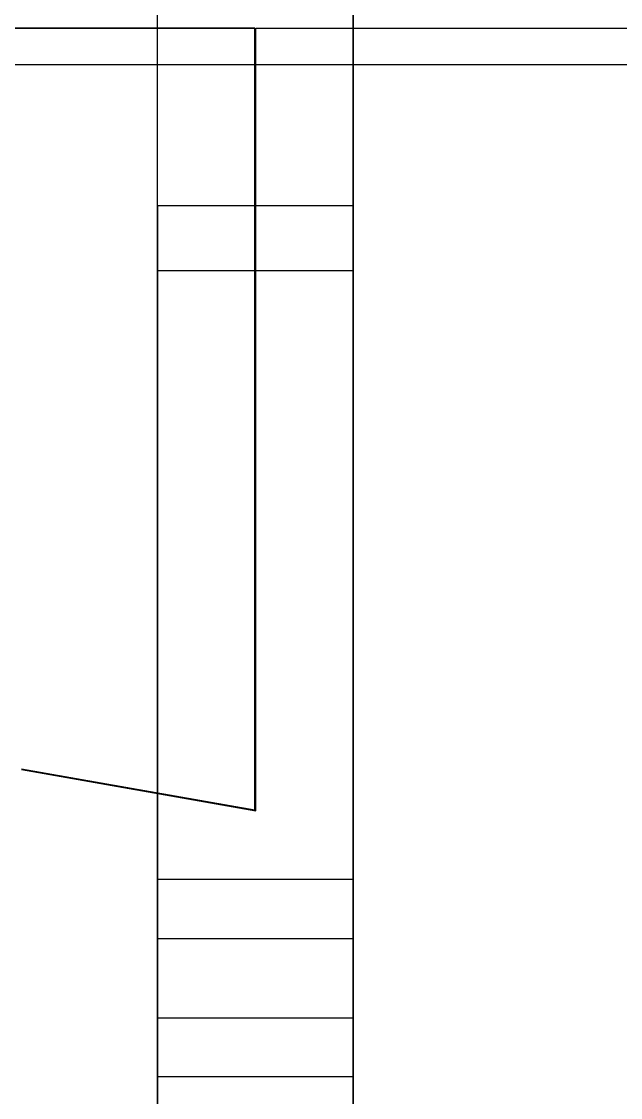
# Model space of a CAD drawing. Extents: x -4.83 to 4.83, y -5.56 to 3.84.
# Drawn here: x -0.383 to 0.598, y -3.93 to -2.169 of the extents above; entities that cross this region are included whole.
import ezdxf

# ---------------------------------------------------------------- set-up
doc = ezdxf.new("R2010")
doc.units = 0
doc.layers.get('0').update_dxf_attribs({"linetype": 'CONTINUOUS'})

# ---------------------------------------------------------------- blocks, each defined once
blk = doc.blocks.new('*U3')
at = {"color": 255, "extrusion": (0, -1e-16, -1)}
for p, q in [((-0.83, -2.18), (-0.001, -2.18)), ((-0.001, -2.18), (-0.001, -3.46)), ((0.001, -3.4614), (0.001, -2.18)), ((0.001, -2.18), (0.83, -2.18)), ((0.878, -2.24, 3.5), (-0.878, -2.24, 3.5)), ((-0.3825, -3.3938), (0.001, -3.4614)), ((-0.001, -3.46), (-0.3823, -3.3928))]:
    blk.add_line(p, q, dxfattribs=at)
at = {"color": 255}
for p, q in [((-0.001, -2.18, 0.4), (-0.83, -2.18, 0.4)), ((-0.001, -3.46, 0.4), (-0.001, -2.18, 0.4)), ((0.001, -2.18, 0.4), (0.83, -2.18, 0.4)), ((0.001, -3.4614, 0.4), (0.001, -2.18, 0.4)), ((0.878, -2.24, 3.5), (-0.878, -2.24, 3.5)), ((0.878, -2.24, 3.9), (-0.878, -2.24, 3.9)), ((0.878, -2.24, 3.9), (-0.878, -2.24, 3.9)), ((-0.3825, -3.3938, 0.4), (0.001, -3.4614, 0.4)), ((-0.3823, -3.3928, 0.4), (-0.001, -3.46, 0.4)), ((-0.3654, -3.3968), (-0.3654, -3.3968, 0.4)), ((-0.3653, -3.3958), (-0.3653, -3.3958, 0.4))]:
    blk.add_line(p, q, dxfattribs=at)
at = {"color": 255, "extrusion": (0, 1, -1e-16)}
for p, q in [((-0.001, -2.18, 0.4), (-0.83, -2.18, 0.4)), ((-0.83, -2.18), (-0.001, -2.18)), ((-0.001, -2.18), (-0.001, -2.18, 0.4)), ((0.001, -2.18), (0.83, -2.18)), ((0.001, -2.18), (0.001, -2.18, 0.4)), ((0.001, -2.18, 0.4), (0.83, -2.18, 0.4))]:
    blk.add_line(p, q, dxfattribs=at)
at = {"color": 255, "extrusion": (1, 0, 0)}
for p, q in [((-0.001, -2.18), (-0.001, -3.46)), ((-0.001, -2.18), (-0.001, -2.18, 0.4)), ((-0.001, -3.46, 0.4), (-0.001, -2.18, 0.4)), ((-0.001, -3.46, 0.4), (-0.001, -3.46))]:
    blk.add_line(p, q, dxfattribs=at)
at = {"color": 255, "extrusion": (-1, 0, 0)}
for p, q in [((0.001, -3.4614, 0.4), (0.001, -2.18, 0.4)), ((0.001, -2.18), (0.001, -2.18, 0.4)), ((0.001, -3.4614), (0.001, -2.18)), ((0.001, -3.4614, 0.4), (0.001, -3.4614))]:
    blk.add_line(p, q, dxfattribs=at)
at = {"color": 255, "extrusion": (0.173648, 0.984808, -1e-16)}
for p, q in [((-0.3825, -3.3938, 0.4), (0.001, -3.4614, 0.4)), ((-0.3825, -3.3938), (0.001, -3.4614)), ((-0.3654, -3.3968), (-0.3654, -3.3968, 0.4)), ((0.001, -3.4614, 0.4), (0.001, -3.4614))]:
    blk.add_line(p, q, dxfattribs=at)
at = {"color": 255, "extrusion": (-0.173648, -0.984808, 1e-16)}
for p, q in [((-0.001, -3.46), (-0.3823, -3.3928)), ((-0.3823, -3.3928, 0.4), (-0.001, -3.46, 0.4)), ((-0.3653, -3.3958), (-0.3653, -3.3958, 0.4)), ((-0.001, -3.46, 0.4), (-0.001, -3.46))]:
    blk.add_line(p, q, dxfattribs=at)
blk = doc.blocks.new('*U5')
at = {"extrusion": (3.57607e-09, 0.422618, 0.906308)}
for p, q in [((-0.16, -2.471, 2.8139), (-0.16, -0.2052, 1.7574)), ((0.16, -2.471, 2.8139), (0.16, -0.2052, 1.7574)), ((0.16, -2.471, 2.8139), (-0.16, -2.471, 2.8139))]:
    blk.add_line(p, q, dxfattribs=at)
at = {"extrusion": (-1, 8.7142e-09, -1.17738e-10)}
for p, q in [((-0.16, -2.471, 2.8139), (-0.16, -0.2052, 1.7574)), ((-0.16, -2.5767, 2.5874), (-0.16, -0.3109, 1.5308)), ((-0.16, -2.471, 2.8139), (-0.16, -2.5767, 2.5874))]:
    blk.add_line(p, q, dxfattribs=at)
at = {"extrusion": (1, -8.7142e-09, 1.17738e-10)}
for p, q in [((0.16, -2.471, 2.8139), (0.16, -0.2052, 1.7574)), ((0.16, -0.3109, 1.5308), (0.16, -2.5767, 2.5874)), ((0.16, -2.5767, 2.5874), (0.16, -2.471, 2.8139))]:
    blk.add_line(p, q, dxfattribs=at)
at = {"extrusion": (-3.57607e-09, -0.422618, -0.906308)}
for p, q in [((-0.16, -2.5767, 2.5874), (-0.16, -0.3109, 1.5308)), ((0.16, -0.3109, 1.5308), (0.16, -2.5767, 2.5874)), ((-0.16, -2.5767, 2.5874), (0.16, -2.5767, 2.5874))]:
    blk.add_line(p, q, dxfattribs=at)
at = {"extrusion": (-1, 8.19598e-09, -2.56785e-10)}
for p, q in [((-0.16, -2.471, 2.8139), (-0.16, -2.5767, 2.5874)), ((-0.16, -3.5734, 2.2246), (-0.16, -3.7999, 2.3302))]:
    blk.add_line(p, q, dxfattribs=at)
for p, q in [((0.16, -2.471, 2.8139), (-0.16, -2.471, 2.8139)), ((-0.16, -2.5767, 2.5874), (0.16, -2.5767, 2.5874)), ((0.16, -3.5734, 2.2246), (-0.16, -3.5734, 2.2246)), ((-0.16, -3.6699, 2.0176), (0.16, -3.6699, 2.0176)), ((-0.16, -3.7999, 2.3302), (0.16, -3.7999, 2.3302)), ((0.16, -3.8964, 2.1233), (-0.16, -3.8964, 2.1233))]:
    blk.add_line(p, q)
at = {"extrusion": (1, -8.07127e-09, 1.98633e-10)}
for p, q in [((0.16, -2.5767, 2.5874), (0.16, -2.471, 2.8139)), ((0.16, -3.7999, 2.3302), (0.16, -3.5734, 2.2246))]:
    blk.add_line(p, q, dxfattribs=at)
at = {"extrusion": (-1, 8.13195e-09, 5.53053e-11)}
for p, q in [((-0.16, -3.5734, 2.2246), (-0.16, -3.7999, 2.3302)), ((-0.16, -3.6699, 2.0176), (-0.16, -3.5734, 2.2246)), ((-0.16, -3.8964, 2.1233), (-0.16, -3.6699, 2.0176)), ((-0.16, -3.8964, 2.1233), (-0.16, -3.7999, 2.3302))]:
    blk.add_line(p, q, dxfattribs=at)
at = {"extrusion": (7.34668e-09, 0.906308, -0.422618)}
for p, q in [((-0.16, -3.6699, 2.0176), (-0.16, -3.5734, 2.2246)), ((0.16, -3.5734, 2.2246), (-0.16, -3.5734, 2.2246)), ((0.16, -3.5734, 2.2246), (0.16, -3.6699, 2.0176)), ((-0.16, -3.6699, 2.0176), (0.16, -3.6699, 2.0176))]:
    blk.add_line(p, q, dxfattribs=at)
at = {"extrusion": (1, -8.13195e-09, -5.53053e-11)}
for p, q in [((0.16, -3.5734, 2.2246), (0.16, -3.6699, 2.0176)), ((0.16, -3.7999, 2.3302), (0.16, -3.5734, 2.2246)), ((0.16, -3.6699, 2.0176), (0.16, -3.8964, 2.1233)), ((0.16, -3.8964, 2.1233), (0.16, -3.7999, 2.3302))]:
    blk.add_line(p, q, dxfattribs=at)
at = {"extrusion": (-1, 1.6153e-08, -4.0003e-09)}
blk.add_line((-0.16, -3.8964, 2.1233), (-0.16, -3.6699, 2.0176), dxfattribs=at)
at = {"extrusion": (1, -1.64124e-08, 3.44388e-09)}
blk.add_line((0.16, -3.6699, 2.0176), (0.16, -3.8964, 2.1233), dxfattribs=at)
at = {"extrusion": (-7.34668e-09, -0.906308, 0.422618)}
for p, q in [((-0.16, -3.8964, 2.1233), (-0.16, -3.7999, 2.3302)), ((-0.16, -3.7999, 2.3302), (0.16, -3.7999, 2.3302)), ((0.16, -3.8964, 2.1233), (0.16, -3.7999, 2.3302)), ((0.16, -3.8964, 2.1233), (-0.16, -3.8964, 2.1233))]:
    blk.add_line(p, q, dxfattribs=at)
at = {"extrusion": (-1, 7.71115e-09, -3.07046e-11)}
for centre, radius in [((2.8936, 1.9076, 0.16), 1), ((2.8936, 1.9076, 0.16), 1), ((2.8936, 1.9076, -0.16), 0.75)]:
    blk.add_arc(centre, radius, 25, 115, dxfattribs=at)
at = {"extrusion": (1, -7.71115e-09, 3.07046e-11)}
for radius in [1, 1, 0.75]:
    blk.add_arc((-2.8936, 1.9076, 0.16), radius, 65, 155, dxfattribs=at)
at = {"extrusion": (-1, 7.71115e-09, -3.07045e-11)}
blk.add_arc((2.8936, 1.9076, 0.16), 0.75, 25, 115, dxfattribs=at)
at = {"extrusion": (1, -7.71115e-09, 3.07045e-11)}
blk.add_arc((-2.8936, 1.9076, -0.16), 0.75, 65, 155, dxfattribs=at)
at = {"extrusion": (-1, 1.40295e-08, -8.55401e-09)}
for centre, radius in [((3.9871, 2.1655, 0.16), 0.35), ((3.9871, 2.1655, 0.16), 0.35), ((3.9871, 2.1655, 0.16), 0.1), ((3.9871, 2.1655, -0.16), 0.1)]:
    blk.add_arc(centre, radius, 205, 280, dxfattribs=at)
at = {"extrusion": (1, -1.40295e-08, 8.55401e-09)}
for centre, radius in [((-3.9871, 2.1655, 0.16), 0.35), ((-3.9871, 2.1655, 0.16), 0.35), ((-3.9871, 2.1655, -0.16), 0.1), ((-3.9871, 2.1655, 0.16), 0.1)]:
    blk.add_arc(centre, radius, 260, 335, dxfattribs=at)

msp = doc.modelspace()

# ---------------------------------------------------------------- block references
for name in ['*U5', '*U3']:
    msp.add_blockref(name, (0, 0))

doc.saveas('drawing.dxf')
